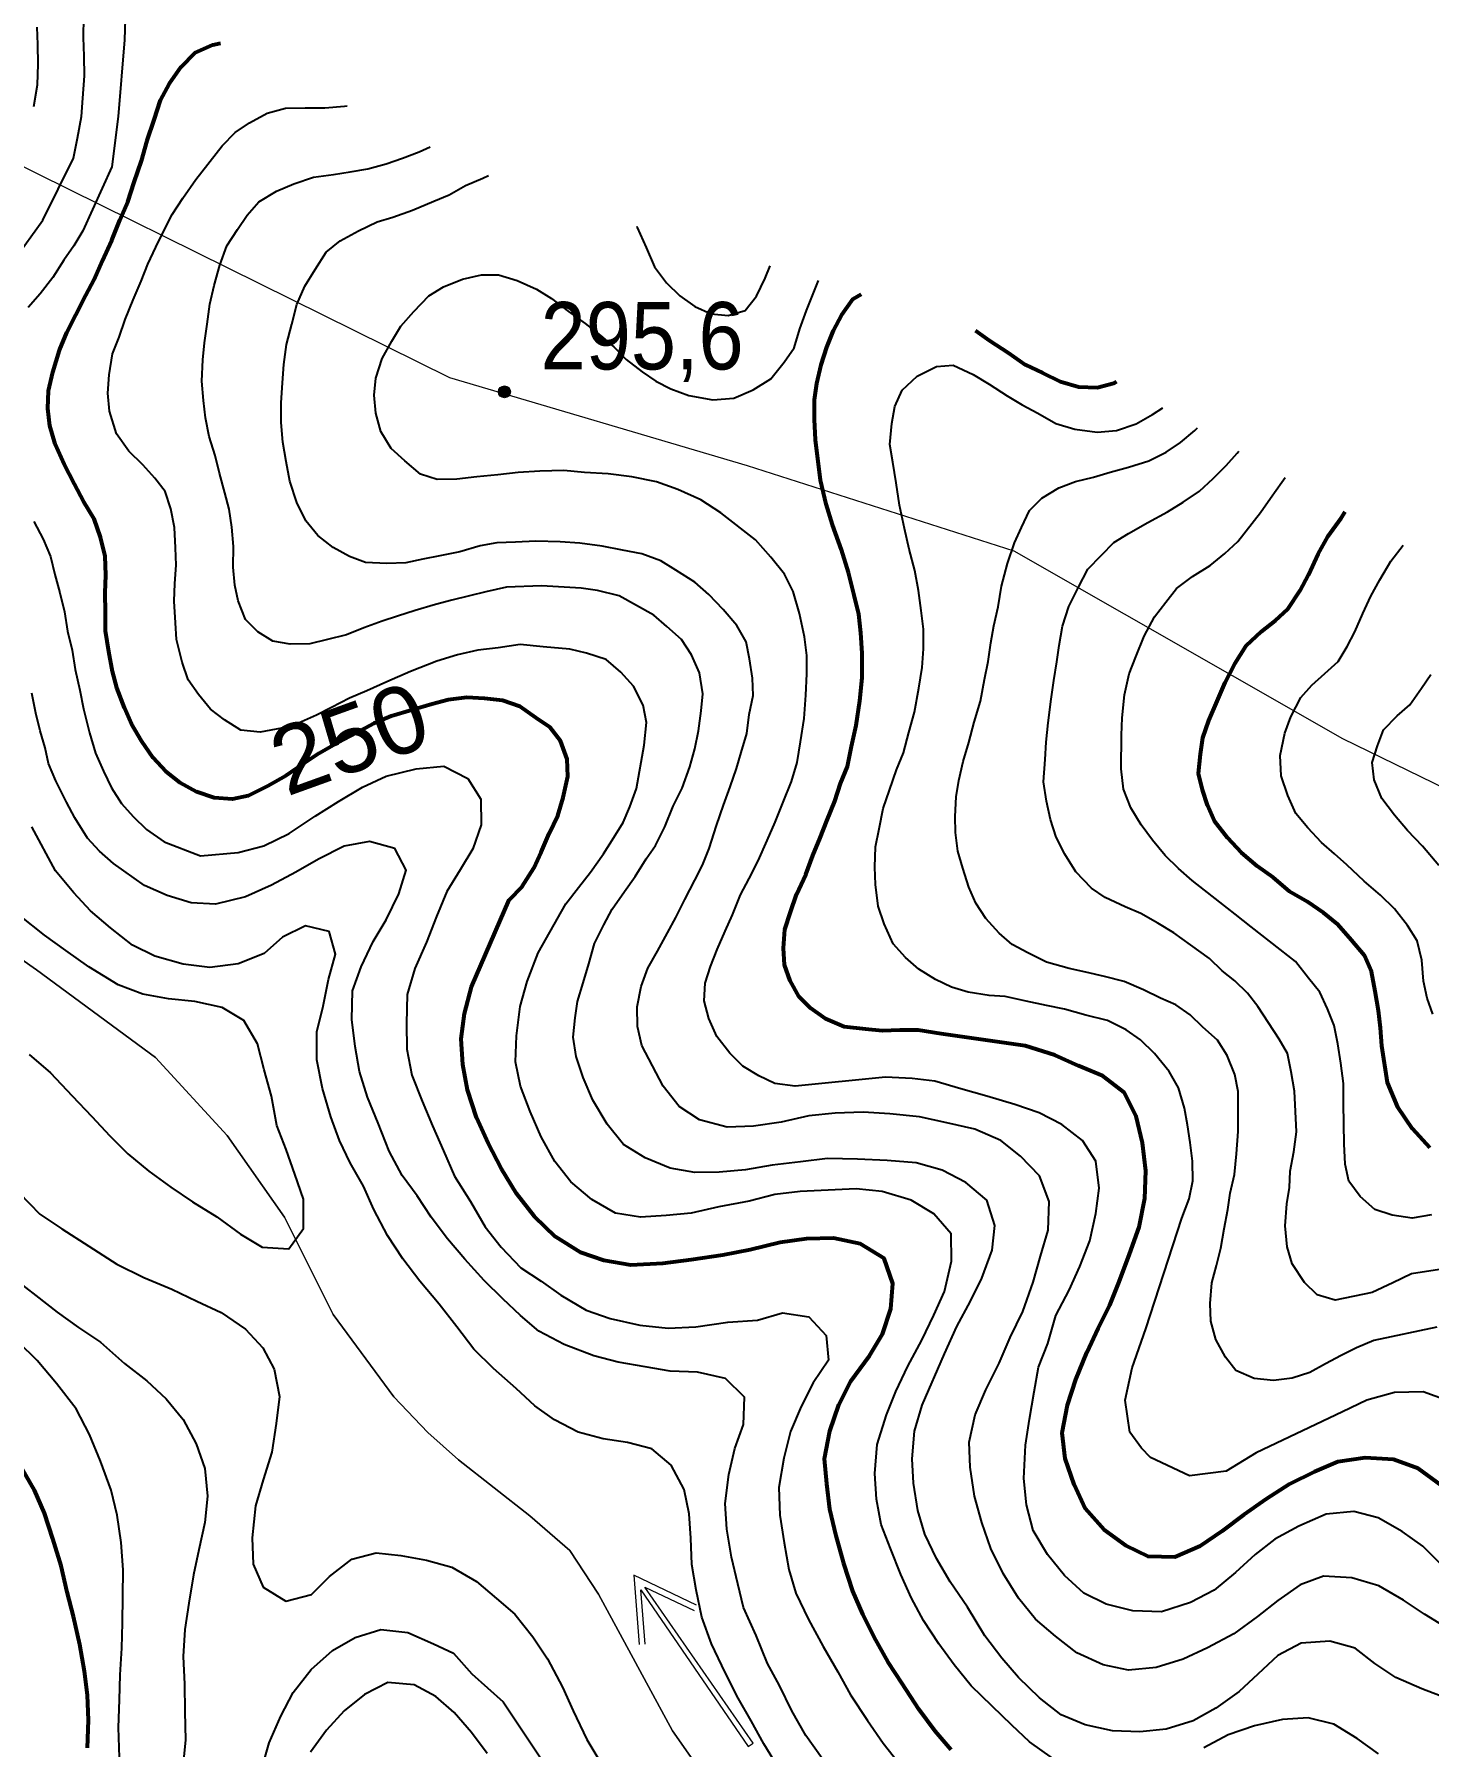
# Model space of a CAD drawing. Header units: metres. Extents: x 545098 to 555652, y 1854398 to 1862642.
# Drawn here: x 549506.5 to 549858.2, y 1860301.1 to 1860733.2 of the extents above; entities that cross this region are included whole.
import ezdxf
from ezdxf.enums import TextEntityAlignment as Align

# ---------------------------------------------------------------- set-up
doc = ezdxf.new("R2010")
doc.units = ezdxf.units.M
doc.header["$LTSCALE"] = 6.8
for name, color, linetype, lineweight in [('1', 7, 'Continuous', 25), ('2', 7, 'Continuous', 53), ('34', 7, 'Continuous', 13), ('35', 7, 'Continuous', 13), ('5', 7, 'Continuous', 13), ('51', 7, 'Continuous', 13), ('52', 7, 'Continuous', 13)]:
    doc.layers.add(name, color=color, linetype=linetype, lineweight=lineweight)
doc.layers.add('4', color=7, linetype='Continuous')

msp = doc.modelspace()

# ---------------------------------------------------------------- hatches: boundary and pattern name
at = {"layer": '5'}
msp.add_hatch(color=256, dxfattribs=at).paths.add_polyline_path([(549626.57, 1860642.98, 1), (549623.57, 1860642.98, 1)])

# ---------------------------------------------------------------- linework, layer by layer
at = {"layer": '1'}
msp.add_line((549603.54, 1860703.55), (549606.34, 1860704.8), dxfattribs=at)
for points in [[(549501.51, 1860676.39), (549508.64, 1860686.3), (549516.34, 1860701.9), (549517.37, 1860706.99), (549518.36, 1860712.45), (549518.72, 1860717.1), (549519.14, 1860722.68), (549519.09, 1860727.64), (549518.88, 1860732.4), (549518.99, 1860737.57)], [(549529.37, 1860736.99), (549529.26, 1860731.82), (549527.65, 1860712.46), (549526.07, 1860699.78), (549518.75, 1860683.59), (549516.45, 1860679.82), (549513.94, 1860676.2), (549511.16, 1860671.81), (549507.98, 1860667.74), (549504.91, 1860664.23)], [(549506.32, 1860714.99), (549507.31, 1860720.45), (549507.42, 1860725.62), (549507.37, 1860730.58), (549507.2, 1860734.98)], [(549727.66, 1860439.05), (549720.33, 1860441.23), (549713.74, 1860441.88), (549706.71, 1860441.57), (549699.69, 1860441.25), (549693.27, 1860440.47), (549686.78, 1860438.78), (549679.17, 1860437.31), (549672.13, 1860435.72), (549665.86, 1860435.14), (549659.4, 1860434.72), (549653.11, 1860435.76), (549647.08, 1860439.19), (549641.84, 1860443.62), (549637.77, 1860448.74), (549634.29, 1860455.01), (549631.53, 1860461.37), (549629.12, 1860467.78), (549627.82, 1860473.95), (549628.11, 1860480.51), (549629.03, 1860487.86), (549630.78, 1860494.23), (549633.53, 1860501.44), (549640.53, 1860513.81), (549643.72, 1860517.88), (549646.74, 1860521.75), (549650.05, 1860526.39), (549652.67, 1860530.57), (549654.97, 1860534.35), (549656.7, 1860538.25), (549658.35, 1860542.87), (549660.33, 1860553.79), (549660.92, 1860559.57), (549660.02, 1860563.88), (549657.59, 1860568.73), (549654.41, 1860572.21), (549650.7, 1860575.44), (549645.72, 1860577.05), (549641.55, 1860578.01), (549634.84, 1860578.67), (549629.06, 1860579.25), (549623.46, 1860578.39), (549618.38, 1860577.77), (549613.18, 1860576.58), (549608.03, 1860575.03), (549601.36, 1860572.38), (549595.41, 1860569.81), (549590.35, 1860567.54), (549585.97, 1860565.72), (549581.47, 1860563.33), (549577.66, 1860561.39), (549573.12, 1860559.37), (549568.85, 1860558.11), (549563.45, 1860557.08), (549558.6, 1860557.6), (549554.42, 1860560.22), (549550.96, 1860562.93), (549547.93, 1860566.61), (549545.27, 1860570.33), (549543.81, 1860574.76), (549542.37, 1860580.48), (549542.05, 1860584.67), (549541.75, 1860590.16), (549541.94, 1860594.6), (549542.3, 1860599.25), (549542.13, 1860603.65), (549541.87, 1860608.77), (549540.94, 1860613.44), (549539.48, 1860617.87), (549536.86, 1860621.23), (549533.88, 1860624.55), (549530.33, 1860627.98), (549527.21, 1860632.39), (549525.42, 1860638.07), (549525.05, 1860642.62), (549525.4, 1860647.27), (549526.23, 1860652.53), (549527.92, 1860656.78), (549529.41, 1860661.2), (549531.38, 1860666.23), (549533.39, 1860670.89), (549535.08, 1860675.15), (549537.13, 1860679.45), (549539.19, 1860683.75), (549541.28, 1860687.69), (549543.9, 1860691.87), (549547.21, 1860696.51), (549553.9, 1860705.06), (549557.17, 1860708.4), (549560.74, 1860710.86), (549565.23, 1860713.25), (549569.86, 1860714.55), (549574.83, 1860714.6), (549579.79, 1860714.66), (549584.71, 1860715.07), (549585.43, 1860715.13)], [(549742.59, 1860413.58), (549745.51, 1860419.36), (549748.1, 1860426.38), (549748.78, 1860432.62), (549746.73, 1860439.06), (549741.48, 1860443.49), (549735.5, 1860446.57), (549728.93, 1860448.48), (549721.62, 1860449.04), (549714.15, 1860449.4), (549706.53, 1860449.55), (549699.75, 1860448.73), (549692.62, 1860447.86), (549685.88, 1860446.68), (549679.26, 1860446.05), (549673.11, 1860446.03), (549666.83, 1860447.07), (549660.53, 1860449.74), (549655.06, 1860453.06), (549650.99, 1860458.18), (549647.36, 1860464.25), (549644.89, 1860469.96), (549643.13, 1860475.27), (549642.36, 1860480.15), (549642.87, 1860485), (549643.47, 1860489.12), (549644.91, 1860493.9), (549646.36, 1860498.68), (549647.76, 1860503.82), (549650.13, 1860508.53), (549652.23, 1860512.47), (549655.37, 1860516.9), (549658.03, 1860520.72), (549660.81, 1860525.11), (549663.16, 1860528.53), (549665.53, 1860533.24), (549667.66, 1860538.47), (549669.87, 1860542.97), (549671.79, 1860548.36), (549673.07, 1860552.94), (549674, 1860557.47), (549674.67, 1860562.52), (549675.07, 1860566.8), (549674.25, 1860572.04), (549672.22, 1860576.58), (549669.72, 1860580.51), (549666.01, 1860583.74), (549662.71, 1860586.66), (549658.36, 1860589.07), (549654.02, 1860591.49), (549648.51, 1860592.84), (549644.39, 1860593.45), (549634.37, 1860594.07), (549625.57, 1860593.73), (549620.38, 1860592.55), (549616.27, 1860591.49), (549611.8, 1860590.4), (549607.7, 1860589.35), (549602.54, 1860587.8), (549598.12, 1860586.34), (549594.22, 1860585.13), (549589.63, 1860583.46), (549585.25, 1860581.64), (549580.42, 1860580.5), (549575.95, 1860579.4), (549570.98, 1860579.35), (549566.66, 1860580.11), (549562.88, 1860582.41), (549559.74, 1860585.53), (549557.87, 1860590.27), (549557.02, 1860594.22), (549556.65, 1860598.78), (549556.76, 1860603.95), (549556.34, 1860608.87), (549555.61, 1860613.38), (549554.56, 1860617.49), (549553.21, 1860622.48), (549552.11, 1860626.95), (549550.61, 1860631.74), (549549.67, 1860636.41), (549549.14, 1860640.76), (549548.73, 1860645.68), (549548.99, 1860651.06), (549549.39, 1860655.34), (549550.11, 1860660.03), (549550.78, 1860665.08), (549551.86, 1860669.82), (549553.26, 1860674.96), (549555.07, 1860679.78), (549557.69, 1860683.97), (549560.19, 1860687.59), (549563.11, 1860690.89), (549567.56, 1860693.64), (549571.94, 1860695.46), (549576.89, 1860697.17), (549581.97, 1860697.79), (549586.12, 1860698.48), (549590.63, 1860699.21), (549595.26, 1860700.51), (549599.32, 1860701.93), (549603.54, 1860703.55)], [(549742.3, 1860377.98), (549743.82, 1860384.86), (549746.49, 1860391.16), (549749.83, 1860397.91), (549752.66, 1860404.41), (549755.85, 1860410.95), (549758.39, 1860418.32), (549760.31, 1860424.89), (549762.22, 1860431.46), (549762.42, 1860438.72), (549760.01, 1860445.13), (549755.24, 1860450.16), (549750.23, 1860454.07), (549743.73, 1860456.9), (549736.65, 1860458.57), (549729.77, 1860460.09), (549722.26, 1860460.8), (549715.51, 1860461.25), (549708.49, 1860460.94), (549701.86, 1860460.31), (549694.82, 1860458.73), (549687.88, 1860457.7), (549681.21, 1860457.43), (549674.29, 1860459.3), (549669.17, 1860462.66), (549665.11, 1860467.78), (549659.74, 1860478.03), (549658.6, 1860482.86), (549658.54, 1860487.83), (549659.58, 1860492.93), (549661.23, 1860497.55), (549663.64, 1860501.89), (549666.22, 1860506.44), (549668.32, 1860510.38), (549670.53, 1860514.88), (549673.06, 1860519.79), (549675, 1860523.53), (549676.69, 1860527.78), (549678.57, 1860533.54), (549680.33, 1860538.72), (549681.98, 1860543.34), (549683.62, 1860547.96), (549684.79, 1860551.97), (549686.24, 1860556.75), (549686.75, 1860561.6), (549687.83, 1860566.33), (549687.66, 1860570.73), (549686.88, 1860575.61), (549685.99, 1860579.92), (549683.65, 1860584.05), (549680.21, 1860588.05), (549676.62, 1860591.85), (549673.12, 1860594.92), (549668.32, 1860598.02), (549664.54, 1860600.32), (549659.72, 1860602.13), (549654.82, 1860603), (549649.73, 1860604.04), (549644.11, 1860604.83), (549639.1, 1860605.14), (549633, 1860605.32), (549627.88, 1860605.06), (549623.11, 1860604.85), (549618.96, 1860604.16), (549613.81, 1860602.61), (549608.78, 1860601.63), (549604.47, 1860600.74), (549600.16, 1860599.84), (549595.4, 1860599.63), (549590.02, 1860599.9), (549585.97, 1860601.43), (549581.83, 1860603.69), (549577.96, 1860606.71), (549574.94, 1860610.39), (549572.71, 1860615.09), (549570.95, 1860620.4), (549569.97, 1860625.44), (549569.2, 1860630.32), (549568.78, 1860635.24), (549568.73, 1860640.2), (549569.04, 1860645.21), (549569.39, 1860649.86), (549570.07, 1860654.91), (549571.46, 1860660.05), (549572.7, 1860664.99), (549574.71, 1860669.65), (549577.33, 1860673.84), (549580.11, 1860678.23), (549583.64, 1860681.05), (549588.29, 1860683.64), (549592.99, 1860685.87), (549596.89, 1860687.09), (549601.84, 1860688.79), (549607.27, 1860691.11), (549611.13, 1860692.69), (549615.26, 1860695.03), (549619.64, 1860696.85), (549621.06, 1860697.52)], [(549658.42, 1860684.76), (549658.53, 1860684.47), (549660.8, 1860679.4), (549662.87, 1860674.5), (549665.94, 1860670.46), (549669.28, 1860667.18), (549673.11, 1860664.52), (549677.2, 1860662.62), (549681.49, 1860662.22), (549685.75, 1860663.48), (549688.62, 1860667.14), (549690.83, 1860671.65), (549692.06, 1860674.78)], [(549757.54, 1860383.81), (549758.69, 1860390.65), (549759.74, 1860396.93), (549762.1, 1860402.83), (549764.13, 1860409.96), (549767.51, 1860416.34), (549770.23, 1860422.28), (549772.7, 1860428.74), (549774.21, 1860435.62), (549775.06, 1860442.06), (549774.23, 1860448.84), (549770.88, 1860454.04), (549765.68, 1860458.12), (549759.9, 1860461.03), (549753.84, 1860463.19), (549746.71, 1860465.24), (549740.14, 1860467.15), (549733.58, 1860469.05), (549727.87, 1860469.69), (549721.14, 1860470.07), (549698.36, 1860467.82), (549693.3, 1860468.5), (549689.21, 1860470.39), (549685.22, 1860472.85), (549681.88, 1860476.13), (549678.6, 1860480.33), (549676.58, 1860484.87), (549675.48, 1860489.34), (549675.68, 1860493.78), (549677.01, 1860497.99), (549678.7, 1860502.25), (549680.71, 1860506.92), (549682.6, 1860511.01), (549684.57, 1860516.04), (549686.82, 1860520.18), (549689.04, 1860524.68), (549691.36, 1860529.76), (549693.37, 1860534.42), (549695.34, 1860539.45), (549697.46, 1860544.68), (549698.91, 1860549.45), (549699.74, 1860554.71), (549700.69, 1860560.53), (549701.07, 1860566.47), (549701.34, 1860571.84), (549701.33, 1860576.45), (549700.75, 1860581.16), (549699.48, 1860587.08), (549697.89, 1860592.6), (549695.7, 1860596.94), (549692.22, 1860601.3), (549688.38, 1860605.62), (549679.63, 1860612.47), (549674.63, 1860615.73), (549668.79, 1860618.33), (549663.4, 1860620.25), (549657.17, 1860621.52), (549651.19, 1860622.26), (549645.25, 1860622.64), (549640.04, 1860623.11), (549633.98, 1860622.93), (549628.5, 1860622.63), (549623.42, 1860622.01), (549618.13, 1860621.55), (549613.05, 1860620.93), (549608.09, 1860620.88), (549603.88, 1860622.21), (549599.97, 1860625.6), (549596.46, 1860628.67), (549593.91, 1860632.96), (549592.61, 1860637.59), (549592.24, 1860642.15), (549592.64, 1860646.43), (549594.24, 1860651.41), (549596.66, 1860655.76), (549598.96, 1860659.54), (549602.19, 1860663.24), (549605.95, 1860667.2), (549609.72, 1860669.5), (549614.46, 1860671.37), (549619.29, 1860672.51), (549623.53, 1860672.47), (549628.31, 1860671.03), (549633.18, 1860668.86), (549636.96, 1860666.56), (549641.23, 1860663.21), (549645.46, 1860660.23), (549649.33, 1860657.2), (549652.63, 1860654.29), (549655.77, 1860651.17), (549659.84, 1860647.99), (549663.25, 1860645.64), (549666.99, 1860643.7), (549671.61, 1860642.06), (549677.64, 1860640.95), (549682.92, 1860641.41), (549687.82, 1860643.48), (549692.27, 1860646.23), (549695.62, 1860650.5), (549698.12, 1860654.12), (549699.57, 1860658.9)], [(549699.57, 1860658.9), (549701.21, 1860663.52), (549704.29, 1860671.08)], [(549797.75, 1860439.34), (549798.67, 1860443.87), (549798.62, 1860448.84), (549798.05, 1860453.55), (549797.31, 1860458.07), (549796.62, 1860462.22), (549795.07, 1860467.37), (549792.73, 1860471.5), (549789.05, 1860476.03), (549785.5, 1860479.46), (549781.88, 1860481.97), (549777.17, 1860484.34), (549771.67, 1860485.69), (549766.32, 1860487.25), (549761.79, 1860488.17), (549756.69, 1860489.21), (549751.39, 1860490.4), (549747.31, 1860490.64), (549742.06, 1860491.48), (549737.84, 1860492.8), (549733.75, 1860494.7), (549729.56, 1860497.32), (549726.26, 1860500.23), (549723.08, 1860503.71), (549720.8, 1860508.77), (549719.34, 1860513.2), (549718.68, 1860518.64), (549718.51, 1860523.04), (549718.62, 1860528.21), (549719.54, 1860532.74), (549720.58, 1860537.83), (549722.22, 1860542.45), (549723.98, 1860547.64), (549725.68, 1860551.9), (549727.07, 1860557.04), (549728.47, 1860562.18), (549729.58, 1860568.21), (549730.41, 1860573.46), (549730.77, 1860578.11), (549730.72, 1860583.07), (549730.14, 1860587.79), (549729.52, 1860592.87), (549728.54, 1860597.91), (549727.15, 1860603.26), (549725.97, 1860608.46), (549724.69, 1860614.38), (549723.83, 1860619.98), (549723, 1860625.22), (549722.27, 1860629.73), (549722.74, 1860634.95), (549723.5, 1860639.27), (549725.4, 1860643.37), (549729.19, 1860646.96), (549734.05, 1860649.4), (549738.25, 1860649.72), (549743.32, 1860647.39), (549747.3, 1860644.93), (549751.89, 1860642), (549755.67, 1860639.69), (549759.61, 1860637.6), (549764.16, 1860635.02), (549768.94, 1860633.58), (549774.56, 1860632.79), (549779.48, 1860633.2), (549784.42, 1860634.91), (549788.56, 1860637.26), (549791.16, 1860638.91)], [(549809.52, 1860396.04), (549806.91, 1860399.4), (549804.52, 1860403.9), (549803.22, 1860408.52), (549803.05, 1860412.92), (549803.52, 1860418.13), (549804.64, 1860422.51), (549805.77, 1860426.88), (549806.64, 1860431.77), (549807.52, 1860436.67), (549808.12, 1860440.79), (549809.2, 1860445.52), (549809.67, 1860450.74), (549810.1, 1860456.31), (549810.16, 1860461.84), (549810.15, 1860466.45), (549809.26, 1860470.76), (549807.39, 1860475.5), (549804.89, 1860479.43), (549801.18, 1860482.66), (549798.04, 1860485.78), (549794.42, 1860488.28), (549790.53, 1860490.02), (549786.23, 1860492.07), (549781.36, 1860494.24), (549776.42, 1860495.48), (549771.69, 1860496.56), (549767.52, 1860497.52), (549761.81, 1860499.04), (549757.1, 1860501.41), (549753.16, 1860503.51), (549749.86, 1860506.42), (549746.47, 1860510.06), (549743.97, 1860513.99), (549742.19, 1860518.01), (549740.69, 1860522.79), (549739.43, 1860527.06), (549738.86, 1860531.78), (549738.73, 1860535.81), (549739.04, 1860540.82), (549739.65, 1860544.95), (549740.73, 1860549.68), (549742.17, 1860554.46), (549743.57, 1860559.6), (549745.13, 1860564.95), (549746.12, 1860570.41), (549747.04, 1860574.94), (549747.76, 1860579.63), (549748.52, 1860583.96), (549749.6, 1860588.69), (549750.43, 1860593.95), (549751.95, 1860599.66), (549753.71, 1860604.84), (549755.44, 1860608.73), (549757.5, 1860613.04), (549760.61, 1860616.18), (549764.91, 1860618.72), (549769.13, 1860620.34), (549773.6, 1860621.44), (549777.86, 1860622.7), (549782.49, 1860624), (549787.64, 1860625.55), (549791.98, 1860627.73), (549795.55, 1860630.19), (549799.23, 1860633.22), (549799.91, 1860633.92)], [(549823.04, 1860442.24), (549823.28, 1860446.32), (549824.16, 1860451.21), (549824.83, 1860456.27), (549824.58, 1860461.39), (549824.32, 1860466.51), (549823.54, 1860471.39), (549822.61, 1860476.06), (549820.51, 1860479.68), (549817.8, 1860483.76), (549815.09, 1860487.85), (549812.48, 1860491.22), (549809.33, 1860494.33), (549806.08, 1860496.88), (549802.94, 1860500), (549798.1, 1860503.46), (549793.87, 1860506.44), (549789.88, 1860508.9), (549785.54, 1860511.32), (549781.64, 1860513.05), (549776.57, 1860515.38), (549773.16, 1860517.73), (549769.16, 1860521.84), (549766.41, 1860526.3), (549764.22, 1860530.63), (549762.76, 1860535.06), (549761.82, 1860539.73), (549761.05, 1860544.61), (549761.47, 1860550.18), (549761.67, 1860554.62), (549762.18, 1860559.47), (549762.93, 1860565.46), (549763.64, 1860570.15), (549764.36, 1860574.84), (549764.96, 1860578.96), (549765.84, 1860583.86), (549767.44, 1860588.84), (549769.81, 1860593.55), (549772.19, 1860598.25), (549775.62, 1860601.8), (549778.74, 1860604.94), (549782.51, 1860607.24), (549787.32, 1860610.04), (549792.34, 1860612.68), (549796.27, 1860615.18), (549800.36, 1860617.89), (549803.84, 1860621.07), (549807.11, 1860624.42), (549809.87, 1860627.52), (549810.26, 1860628.01)], [(549858.93, 1860435.3), (549854.05, 1860434.52), (549849, 1860435.2), (549844.58, 1860436.68), (549840.87, 1860439.91), (549838.01, 1860443.8), (549837.11, 1860448.11), (549836.86, 1860453.23), (549836.8, 1860458.2), (549836.71, 1860463.53), (549836.66, 1860468.49), (549836.04, 1860473.57), (549835.26, 1860478.45), (549834.32, 1860483.12), (549832.7, 1860487.34), (549830.72, 1860491.52), (549827.9, 1860495.04), (549824.62, 1860499.25), (549820.76, 1860502.27), (549813.43, 1860508.01), (549809.36, 1860511.2), (549805.49, 1860514.22), (549798.57, 1860519.64), (549795.07, 1860522.71), (549791.72, 1860525.99), (549788.49, 1860529.83), (549785.63, 1860533.71), (549783.08, 1860538.01), (549781.21, 1860542.75), (549780.59, 1860547.83), (549780.67, 1860556.31), (549780.86, 1860560.75), (549781.45, 1860566.53), (549782.64, 1860571.83), (549784.33, 1860576.09), (549786.46, 1860581.32), (549788.99, 1860586.23), (549791.86, 1860589.89), (549794.56, 1860593.35), (549798.61, 1860596.42), (549803.06, 1860599.18), (549806.74, 1860602.2), (549810.06, 1860605.18), (549815.8, 1860612.51), (549818.3, 1860616.13), (549821.13, 1860620.16), (549821.96, 1860621.34)], [(549506.32, 1860610.27), (549508.71, 1860605.78), (549510.53, 1860601.4), (549511.63, 1860596.93), (549512.93, 1860592.3), (549514.07, 1860587.47), (549514.85, 1860582.59), (549515.99, 1860577.76), (549516.77, 1860572.88), (549517.95, 1860567.69), (549518.89, 1860563.01), (549520.37, 1860556.93), (549521.92, 1860551.78), (549523.94, 1860547.24), (549525.93, 1860543.06), (549528.43, 1860539.13), (549531.41, 1860535.82), (549534.76, 1860532.54), (549539.19, 1860529.4), (549548.36, 1860525.9), (549557.91, 1860526.73), (549564.4, 1860528.43), (549570.72, 1860531.55), (549577.35, 1860535.89), (549583.18, 1860539.64), (549589.26, 1860543.27), (549595.26, 1860546), (549602.82, 1860547.82), (549609.8, 1860548.49), (549615.79, 1860545.42), (549619.14, 1860540.22), (549619.21, 1860533.71), (549617.05, 1860527.65), (549613.89, 1860522.38), (549610.57, 1860516.91), (549607.9, 1860510.61), (549605.43, 1860504.15), (549602.44, 1860497.45), (549600.53, 1860490.88), (549600.33, 1860483.62), (549600.4, 1860477.11), (549601.73, 1860470.57), (549604.34, 1860464.01), (549606.91, 1860457.81), (549609.68, 1860451.45), (549612.44, 1860445.09), (549616.48, 1860438.7), (549620.16, 1860432.27), (549624.22, 1860427.15), (549629.2, 1860421.96), (549634.31, 1860418.6), (549639.27, 1860415.04), (549645.7, 1860411.3), (549651.76, 1860409.14), (549659.2, 1860407.52), (549666.35, 1860406.76), (549673.37, 1860407.07), (549681.38, 1860408.23), (549688.91, 1860408.78), (549695.2, 1860410.63), (549701.84, 1860409.63), (549706.22, 1860404.92), (549706.8, 1860398.65), (549702.97, 1860392.93), (549699.9, 1860386.95), (549697.23, 1860380.65), (549695.51, 1860373.92), (549694.24, 1860366.53), (549694.55, 1860359.51), (549695.58, 1860352.57), (549696.76, 1860345.84), (549698.57, 1860339.9)], [(549859.23, 1860485.95), (549857.82, 1860490.01), (549856.92, 1860494.32), (549856.46, 1860499.6), (549855.32, 1860504.43), (549852.82, 1860508.36), (549849.54, 1860512.57), (549846, 1860516), (549841.88, 1860519.55), (549837.52, 1860523.62), (549834.42, 1860526.38), (549831.12, 1860529.29), (549827.73, 1860532.93), (549824.71, 1860536.61), (549822.68, 1860541.15), (549820.97, 1860546.1), (549820.72, 1860551.22), (549821.87, 1860556.88), (549823.4, 1860560.94), (549825.93, 1860565.85), (549828.68, 1860568.94), (549832, 1860571.93), (549835.32, 1860574.91), (549837.62, 1860578.69), (549839.56, 1860582.42), (549841.57, 1860587.09), (549843.63, 1860591.39), (549845.88, 1860595.53), (549848.62, 1860600.28), (549851.78, 1860604.32)], [(549860.72, 1860523.49), (549856.63, 1860528.33), (549852.83, 1860532.29), (549849.6, 1860536.13), (549846.33, 1860540.33), (549844.46, 1860545.08), (549843.93, 1860549.43), (549845.26, 1860553.64), (549846.79, 1860557.7), (549850.23, 1860561.25), (549853.39, 1860564.02), (549856.37, 1860568.25), (549858.72, 1860571.67)], [(549584.65, 1860528.36), (549578.18, 1860525.04), (549572.42, 1860521.8), (549566.3, 1860518.52), (549559.78, 1860515.56), (549552.22, 1860513.73), (549546.03, 1860514.06), (549540.01, 1860515.86), (549534.27, 1860518.42), (549526.41, 1860523.97), (549522.91, 1860527.05), (549519.92, 1860530.37), (549516.72, 1860535.5), (549514.58, 1860539.47), (549511.9, 1860544.85), (549510.08, 1860549.23), (549509.23, 1860553.18), (549507.97, 1860557.45), (549506.87, 1860561.92), (549505.89, 1860566.95)], [(549569.04, 1860505.4), (549564.48, 1860501.23), (549557.92, 1860498.62), (549550.79, 1860497.75), (549543.99, 1860498.55), (549536.87, 1860500.58), (549531.28, 1860503.34), (549525.68, 1860507.72), (549520.63, 1860512), (549516.46, 1860516.56), (549511.79, 1860522.14), (549505.82, 1860533.2)], [(549705.21, 1860298.12), (549701.06, 1860303.95), (549697.58, 1860310.22), (549694.45, 1860316.54), (549691.42, 1860322.14), (549688.56, 1860329.22), (549685.35, 1860336.25), (549683.9, 1860342.23), (549682.36, 1860348.92), (549681.14, 1860356.01), (549680.71, 1860362.48), (549681.63, 1860369.83), (549683.18, 1860376.35), (549685.34, 1860382.41), (549685.59, 1860389.32), (549680.85, 1860393.99), (549673.77, 1860395.66), (549666.86, 1860395.91), (549660.58, 1860396.95), (549653.74, 1860398.11), (549647.57, 1860399.71), (549640.16, 1860402.61), (549633.77, 1860406), (549629.13, 1860409.96), (549624.64, 1860414.12), (549619.91, 1860418.79), (549615.09, 1860424.18), (549610.67, 1860429.25), (549606.56, 1860434.72), (549603.01, 1860440.08), (549599.3, 1860445.24), (549596.02, 1860451.36), (549593.17, 1860458.44), (549590.56, 1860465), (549588.51, 1860471.45), (549587.37, 1860477.82), (549586.54, 1860484.6), (549586.75, 1860491.87), (549588.9, 1860497.92), (549591.93, 1860504.27), (549595.25, 1860509.74), (549598.43, 1860516.28), (549600.24, 1860522.29), (549597.4, 1860527.74), (549591.03, 1860529.5), (549584.65, 1860528.36)], [(549505.14, 1860475.76), (549510.59, 1860471.17), (549516.01, 1860465.31), (549520.99, 1860460.13), (549525.56, 1860455.25), (549530.09, 1860450.74), (549535.34, 1860446.31), (549540.9, 1860442.28), (549546.42, 1860438.61), (549552.49, 1860434.82), (549558.45, 1860430.48), (549563.92, 1860427.16), (549570.67, 1860426.72), (549574.39, 1860431.88), (549574.39, 1860439.3), (549572.18, 1860445.55), (549569.97, 1860451.79), (549567.61, 1860457.84), (549566.34, 1860465.29), (549564.44, 1860471.94), (549562.75, 1860478.43), (549559.31, 1860484.35), (549553.84, 1860487.66), (549546.95, 1860489.18), (549540.36, 1860489.82), (549533.88, 1860491.02), (549527.62, 1860493.34), (549520.19, 1860497.86), (549514.43, 1860502.05), (549509.07, 1860505.92), (549502.87, 1860510.78)], [(549694.58, 1860295.14), (549690.5, 1860301.88), (549687.27, 1860307.64), (549684.03, 1860313.4), (549680.71, 1860319.87), (549677.3, 1860327.06), (549674.85, 1860333.82), (549673.46, 1860340.72), (549672.33, 1860347.09), (549672.06, 1860353.76), (549671.67, 1860359.87), (549670.38, 1860366.05), (549667.1, 1860372.16), (549662.25, 1860376.28), (549656.08, 1860377.88), (549650, 1860378.77), (549643.63, 1860380.53), (549637.65, 1860383.6), (549632.69, 1860387.16), (549628, 1860391.48), (549622.31, 1860396.58), (549617.38, 1860401.41), (549613.07, 1860407.04), (549608.56, 1860412.82), (549603.7, 1860418.57), (549599.39, 1860424.2), (549595.6, 1860430.07), (549592.08, 1860436.7), (549589.55, 1860442.55), (549586.12, 1860448.47), (549583.44, 1860454.11), (549581.27, 1860460.01), (549579.13, 1860467.17), (549577.71, 1860474.42), (549577.75, 1860481.48), (549579.31, 1860488.01), (549580.67, 1860494.69), (549582.43, 1860501.06), (549580.82, 1860506.84), (549574.85, 1860508.28), (549569.04, 1860505.4)], [(549502.69, 1860440.84), (549507.87, 1860435.5), (549513.38, 1860431.82), (549520.25, 1860427.41), (549527.33, 1860422.84), (549534.07, 1860419.5), (549541.13, 1860416.56), (549547.47, 1860413.53), (549553.61, 1860410.66), (549559.73, 1860406.51)], [(549763.28, 1860298.2), (549757.52, 1860302.39), (549753.03, 1860306.55), (549748.1, 1860311.38), (549742.76, 1860316.52), (549738.5, 1860321.8), (549734.6, 1860327.11), (549730.8, 1860332.99), (549727.77, 1860338.59), (549725.04, 1860344.6), (549722.43, 1860351.16), (549720.07, 1860357.2), (549718.93, 1860363.58), (549718.5, 1860370.05), (549719.06, 1860377.36), (549721.4, 1860384.88), (549723.76, 1860390.78), (549726.79, 1860397.13), (549730.33, 1860403.71), (549733.36, 1860410.05), (549736.08, 1860416), (549737.86, 1860423.64), (549737.75, 1860430.5), (549733.33, 1860435.58), (549727.66, 1860439.05)], [(549862.87, 1860388.5), (549856.82, 1860390.66), (549849.59, 1860390.5), (549842.59, 1860388.56), (549836.43, 1860385.64), (549814.66, 1860375.27), (549807.13, 1860370.63), (549797.87, 1860369.48), (549788.03, 1860374.11), (549785.71, 1860376.42), (549782.82, 1860380.48), (549781.66, 1860388.59), (549783.4, 1860396.7), (549786.87, 1860406.55), (549795.95, 1860434.52), (549797.75, 1860439.34)], [(549869.08, 1860422.77), (549853.87, 1860420.4), (549849.18, 1860418.17), (549843.95, 1860415.7), (549834.61, 1860413.82), (549830.03, 1860415.1), (549826.89, 1860418.22), (549823.73, 1860422.99), (549822.48, 1860427.26), (549822.02, 1860432.54), (549822.44, 1860438.12), (549823.04, 1860442.24)], [(549501.66, 1860419.05), (549506.87, 1860414.98), (549512.27, 1860410.75), (549517.63, 1860406.87), (549523.14, 1860403.2), (549529.23, 1860397.79), (549534.84, 1860393.4), (549539.73, 1860388.93), (549543.99, 1860383.66), (549547.27, 1860377.54), (549549.48, 1860371.29), (549550.15, 1860364.31), (549549.5, 1860357.72), (549547.99, 1860350.83), (549546.59, 1860344.51), (549545.47, 1860337.31), (549544.47, 1860330.67), (549544.03, 1860323.92), (549544.34, 1860316.9), (549544.45, 1860310.03), (549544.61, 1860302.81), (549543.89, 1860295.3)], [(549862.89, 1860313.28), (549856.43, 1860315.75), (549849.93, 1860318.58), (549844.61, 1860322.1), (549839.61, 1860326.01), (549833.24, 1860327.77), (549826.06, 1860327.26), (549820.1, 1860324.18), (549815.07, 1860319.4), (549810.36, 1860315.03), (549804.53, 1860310.88), (549798.76, 1860307.64), (549791.96, 1860305.55), (549785.34, 1860304.92), (549778.43, 1860305.16), (549771.55, 1860306.68), (549765.45, 1860309.19), (549760.04, 1860313.42), (549754.71, 1860318.57), (549750.49, 1860323.48), (549746.19, 1860329.11), (549741.86, 1860336.37), (549737.47, 1860342.72), (549734.03, 1860348.63), (549731.11, 1860354.79), (549729.3, 1860360.73), (549728.27, 1860367.66), (549727.89, 1860373.77), (549728.49, 1860380.72), (549730.41, 1860387.29), (549736.07, 1860400.29), (549739.21, 1860407.19), (549742.59, 1860413.58)], [(549559.73, 1860406.51), (549564.11, 1860401.8), (549566.94, 1860396.35), (549568.32, 1860389.46), (549567.52, 1860382.66), (549566.41, 1860375.47), (549564.18, 1860368.5), (549562.26, 1860361.93), (549561.44, 1860353.86), (549561.71, 1860347.2), (549564.23, 1860341.35), (549569.9, 1860337.88), (549576.39, 1860339.57), (549580.91, 1860344.1), (549586.54, 1860348.41), (549592.67, 1860350.06), (549598.91, 1860349.37), (549605.39, 1860348.17), (549611.76, 1860346.41), (549617.99, 1860342.83), (549623.04, 1860338.56), (549627.69, 1860334.6), (549632.19, 1860328.81), (549635.94, 1860323.29), (549639.71, 1860316.15), (549642.43, 1860310.14), (549645.84, 1860302.96), (549649.92, 1860296.21)], [(549860.26, 1860407.01), (549844.32, 1860403.59), (549839.94, 1860401.77), (549836.13, 1860399.83), (549832.15, 1860397.69), (549828.18, 1860395.55), (549823.75, 1860394.09), (549819.04, 1860393.51), (549814.19, 1860394.03), (549809.52, 1860396.04)], [(549528.87, 1860345.79), (549528.4, 1860352.61), (549527.38, 1860359.55), (549525.88, 1860365.88), (549523.18, 1860373.16), (549520.37, 1860379.87), (549517.05, 1860386.35), (549512.1, 1860392.81), (549507.24, 1860398.55), (549502.5, 1860403.22)], [(549861.6, 1860346.88), (549856.67, 1860351.71), (549851.51, 1860355.43), (549845.48, 1860358.86), (549839.31, 1860360.46), (549832.33, 1860359.79), (549825.45, 1860356.78), (549819.34, 1860353.5), (549814.38, 1860349.64), (549809.5, 1860345.06), (549804.07, 1860340.6), (549798.11, 1860337.52), (549790.79, 1860335.18), (549783.53, 1860335.38), (549776.8, 1860337.1), (549771.22, 1860339.86), (549766.33, 1860344.33), (549762.06, 1860349.6), (549758.43, 1860355.68), (549756.73, 1860362.17), (549756.11, 1860368.79), (549756.53, 1860377.17), (549757.54, 1860383.81)], [(549862.99, 1860330.95), (549857.11, 1860334.58), (549851.8, 1860338.1), (549845.57, 1860341.68), (549838.8, 1860343.76), (549831.69, 1860344.16), (549825.8, 1860341.99), (549820.12, 1860338.04), (549815.01, 1860333.98), (549809.02, 1860329.63), (549802.39, 1860326.11), (549796.23, 1860323.18), (549789.42, 1860321.09), (549782.44, 1860320.42), (549776.12, 1860321.82), (549769.42, 1860324.8), (549764.02, 1860329.03), (549758.97, 1860333.31), (549754.71, 1860338.58), (549750.87, 1860344.81), (549747.75, 1860351.13), (549745.5, 1860357.73), (549743.6, 1860364.38), (549742.53, 1860371.67), (549742.3, 1860377.98)], [(549527.94, 1860298.43), (549527.74, 1860306.01), (549527.99, 1860312.92), (549528.12, 1860319.27), (549528.56, 1860326.02), (549528.69, 1860332.37), (549528.87, 1860345.79)], [(549698.57, 1860339.9), (549701.74, 1860333.23), (549705.46, 1860326.44), (549709.14, 1860320.01), (549712.38, 1860314.25), (549716.61, 1860307.7), (549720.56, 1860302.03), (549725.27, 1860296.09)], [(549563.66, 1860295), (549565.69, 1860302.12), (549568.67, 1860308.82), (549571.75, 1860314.81), (549576.29, 1860320.61), (549581.68, 1860325.43), (549587.44, 1860328.67), (549593.88, 1860330.72), (549600.68, 1860329.92), (549607.18, 1860327.09), (549612.2, 1860324.77), (549616.82, 1860319.54), (549624.73, 1860312.46), (549634.48, 1860297.83)], [(549620.69, 1860299.41), (549616.78, 1860304.72), (549612.36, 1860309.8), (549607.72, 1860313.76), (549602.29, 1860316.72), (549595.69, 1860317.36), (549589.73, 1860314.28), (549584.62, 1860310.22), (549580.14, 1860305.33), (549576.11, 1860299.77)], [(549845.51, 1860299.35), (549840.15, 1860303.22), (549834.27, 1860306.85), (549827.75, 1860308.41), (549821.28, 1860307.99), (549814.24, 1860306.4), (549807.63, 1860304.15), (549801.51, 1860300.87)]]:
    msp.add_lwpolyline(points, dxfattribs=at)
at = {"layer": '2'}
for points in [[(549624.3, 1860446.91), (549620.98, 1860453.38), (549618.01, 1860459.9), (549615.72, 1860466.86), (549614.58, 1860473.24), (549614.15, 1860479.7), (549615, 1860486.14), (549616.71, 1860492.87), (549626.23, 1860514.83), (549629.5, 1860518.18), (549632.44, 1860522.77), (549634.34, 1860526.87), (549636.35, 1860531.53), (549638.56, 1860536.04), (549639.84, 1860540.61), (549641.04, 1860545.91), (549640.87, 1860550.31), (549639.21, 1860554.9), (549636.59, 1860558.26), (549632.97, 1860560.76), (549628.94, 1860563.59), (549624.53, 1860565.08), (549620.04, 1860565.63), (549615.6, 1860565.83), (549610.88, 1860565.25), (549606.77, 1860564.2), (549601.62, 1860562.65), (549596.47, 1860561.11), (549592.09, 1860559.28), (549587.6, 1860556.89), (549583.1, 1860554.51), (549578.28, 1860551.71), (549574.2, 1860549), (549569.95, 1860546.09), (549565.29, 1860543.5), (549560.43, 1860541.07), (549556.49, 1860540.22), (549551.84, 1860540.57), (549547.42, 1860542.06), (549543.28, 1860544.32), (549539.62, 1860547.18), (549536.43, 1860550.66), (549533.52, 1860554.91), (549530.97, 1860559.2), (549529.2, 1860563.22), (549527.28, 1860568.33), (549526.23, 1860572.43), (549525.25, 1860577.47), (549524.43, 1860582.71), (549524.42, 1860587.31), (549524.37, 1860592.28), (549524.56, 1860596.72), (549524.35, 1860601.48), (549523.21, 1860606.31), (549521.55, 1860610.9), (549519, 1860615.19), (549516.61, 1860619.69), (549513.97, 1860624.7), (549511.7, 1860629.77), (549510.4, 1860634.4), (549509.87, 1860638.75), (549510.06, 1860643.19), (549511.14, 1860647.93), (549512.86, 1860653.48), (549514.71, 1860657.94), (549516.92, 1860662.44), (549519.46, 1860667.35), (549521.55, 1860671.29), (549523.56, 1860675.95), (549526.05, 1860681.23), (549528.02, 1860686.25), (549530.03, 1860690.92), (549531.63, 1860695.9), (549533.55, 1860701.29), (549534.95, 1860706.43), (549536.71, 1860711.62), (549538.31, 1860716.6), (549540.57, 1860720.74), (549543.55, 1860724.97), (549546.99, 1860728.52), (549551.53, 1860730.54), (549553.45, 1860730.94)], [(549769.18, 1860393.74), (549771.96, 1860400.59), (549774.84, 1860406.73), (549777.75, 1860412.52), (549780.11, 1860418.42), (549782.7, 1860425.43), (549785.13, 1860432.25), (549786.6, 1860439.48), (549786.84, 1860446.39), (549785.97, 1860453.53), (549784.43, 1860460.22), (549781.35, 1860466.18), (549775.95, 1860470.41), (549769.85, 1860472.93), (549763.91, 1860475.64), (549756.38, 1860477.98), (549735.24, 1860480.97), (549729.41, 1860481.92), (549724.81, 1860481.91), (549720.41, 1860481.74), (549716.13, 1860482.14), (549710.71, 1860482.77), (549706.05, 1860484.78), (549702.23, 1860487.44), (549699.29, 1860490.4), (549697.15, 1860494.37), (549695.73, 1860498.43), (549695.41, 1860502.63), (549695.76, 1860507.28), (549697.25, 1860511.69), (549698.73, 1860516.11), (549701.06, 1860521.18), (549702.87, 1860526), (549704.72, 1860530.46), (549706.41, 1860534.72), (549708.38, 1860539.74), (549709.86, 1860544.16), (549711.55, 1860548.42), (549712.59, 1860553.51), (549713.79, 1860558.82), (549714.69, 1860565), (549715.27, 1860570.78), (549715.25, 1860577.04), (549714.99, 1860582.16), (549714.42, 1860586.88), (549713.28, 1860591.71), (549711.84, 1860597.43), (549710.05, 1860603.1), (549707.8, 1860609.46), (549706.25, 1860614.61), (549704.78, 1860620.69), (549703.54, 1860630.85), (549703.28, 1860635.97), (549703.23, 1860640.94), (549703.83, 1860645.06), (549704.91, 1860649.79), (549706.4, 1860654.21), (549708.09, 1860658.47), (549710.19, 1860662.41), (549713.01, 1860666.43), (549715.04, 1860667.64)], [(549743.84, 1860658.42), (549747.44, 1860655.9), (549752.23, 1860652.8), (549756.46, 1860649.81), (549760.76, 1860647.76), (549765.27, 1860645.55), (549769.84, 1860644.26), (549774.65, 1860644.11), (549778.76, 1860645.17), (549779.46, 1860645.59)], [(549858.5, 1860452.27), (549854.12, 1860456.99), (549850.37, 1860462.5), (549847.81, 1860468.71), (549846.4, 1860477.94), (549846.03, 1860482.5), (549845.5, 1860486.85), (549844.72, 1860491.73), (549843.74, 1860496.76), (549841.96, 1860500.78), (549838.73, 1860504.62), (549835.29, 1860508.62), (549831.63, 1860511.49), (549827.61, 1860514.31), (549823.06, 1860516.89), (549818.94, 1860520.44), (549814.92, 1860523.26), (549811, 1860526.65), (549807.41, 1860530.45), (549804.14, 1860534.65), (549802.36, 1860538.67), (549801.15, 1860542.58), (549800.09, 1860546.68), (549800.61, 1860551.53), (549801.21, 1860555.66), (549802.7, 1860560.07), (549804.87, 1860564.94), (549806.88, 1860569.6), (549809.25, 1860574.31), (549812.19, 1860578.9), (549815.99, 1860582.5), (549819.51, 1860585.32), (549822.67, 1860588.1), (549825.77, 1860592.89), (549827.86, 1860596.83), (549830.35, 1860602.11), (549832.77, 1860606.45), (549836.07, 1860611.09), (549837.16, 1860612.67)], [(549737.74, 1860300.33), (549733.72, 1860305.09), (549729.61, 1860310.57), (549725.38, 1860317.11), (549721.83, 1860322.47), (549718.35, 1860328.75), (549715.47, 1860334.55), (549712.95, 1860340.4), (549710.65, 1860347.36), (549708.71, 1860354.36), (549707.17, 1860361.06), (549706.39, 1860367.48), (549705.81, 1860373.74), (549707.12, 1860380.78), (549709.39, 1860387.39), (549712.47, 1860393.38), (549717.12, 1860399.74), (549720.44, 1860405.21), (549722.55, 1860411.63), (549723.04, 1860418.02), (549720.83, 1860424.27), (549714.76, 1860428.05), (549708.08, 1860429.41), (549701.21, 1860429.3), (549694.63, 1860428.32), (549687.07, 1860426.49), (549680.18, 1860425.11), (549672.17, 1860423.95), (549665.04, 1860423.08), (549656.95, 1860422.64), (549650.11, 1860423.8), (549644.25, 1860425.8), (549637.98, 1860429.74), (549632.65, 1860434.89), (549628.14, 1860440.67), (549624.3, 1860446.91)], [(549861.51, 1860366.97), (549855.55, 1860371.31), (549849.29, 1860373.62), (549842.18, 1860374.03), (549835.25, 1860373), (549829.4, 1860370.48), (549823.08, 1860367.35), (549817.21, 1860363.56), (549811.53, 1860359.61), (549806.06, 1860355.51), (549800.54, 1860351.76), (549794.18, 1860348.99), (549787.47, 1860349.08), (549781.89, 1860351.84), (549776.33, 1860355.87), (549771.51, 1860361.25), (549768.78, 1860367.26), (549766.53, 1860373.86), (549765.75, 1860380.28), (549767.06, 1860387.32), (549769.18, 1860393.74)], [(549519.16, 1860320.16), (549517.98, 1860326.9), (549516.4, 1860333.95), (549514.75, 1860340.08), (549513.21, 1860346.77), (549511.11, 1860353.58), (549509.06, 1860360.03), (549506.54, 1860365.87), (549503.1, 1860371.79)], [(549519.88, 1860300.88), (549520.13, 1860307.79), (549519.9, 1860314.1), (549519.16, 1860320.16)]]:
    msp.add_lwpolyline(points, dxfattribs=at)
at = {"layer": '34'}
msp.add_lwpolyline([(549696.08, 1860264.15), (549667.42, 1860305.15), (549648.76, 1860339.59), (549641.56, 1860350.65), (549631.44, 1860359.35), (549613.49, 1860373.49), (549605.76, 1860380.39), (549597.16, 1860389.4), (549581.87, 1860410.19), (549569.6, 1860434.76), (549555.13, 1860455.37), (549537.06, 1860475.06), (549507.07, 1860497.12), (549482.67, 1860514.24), (549453.79, 1860538.28), (549429.85, 1860555.98)], dxfattribs=at)
at = {"layer": '35'}
for p, q in [((549660.52, 1860327), (549659.46, 1860340.74)), ((549660.5, 1860341.42), (549672.9, 1860335.48))]:
    msp.add_line(p, q, dxfattribs=at)
for points in [[(549673.54, 1860336.84), (549657.67, 1860344.43), (549659.03, 1860326.88)], [(549659.46, 1860340.74), (549686.57, 1860301.19), (549687.81, 1860302.03), (549660.5, 1860341.42)]]:
    msp.add_lwpolyline(points, dxfattribs=at)
at = {"layer": '5'}
msp.add_circle((549625.07, 1860642.98), 1.5, dxfattribs=at)
at = {"layer": '51'}
msp.add_lwpolyline([(549482.67, 1860514.24), (549507.07, 1860497.12), (549537.06, 1860475.06), (549555.13, 1860455.37), (549569.6, 1860434.76), (549581.87, 1860410.19), (549597.16, 1860389.4), (549605.76, 1860380.39), (549613.49, 1860373.49), (549631.44, 1860359.35), (549641.56, 1860350.65), (549648.76, 1860339.59), (549667.42, 1860305.15), (549696.08, 1860264.15)], dxfattribs=at)
at = {"layer": '52'}
msp.add_lwpolyline([(549459.16, 1860721.77), (549611.22, 1860646.61), (549686.28, 1860624.35), (549753.51, 1860602.83), (549836.47, 1860555.49), (549901.84, 1860523.67), (549973.13, 1860491.84), (550024.68, 1860458.91), (550072.93, 1860412.81), (550191.21, 1860290.69), (550243.59, 1860229.4), (550280.69, 1860174.68), (550322.5, 1860153.32)], dxfattribs=at)

# ---------------------------------------------------------------- texts
at = {"layer": '4', "width": 1.05}
msp.add_text('250', height=17, rotation=19.841, dxfattribs=at).set_placement((549588.86, 1860547.56), align=Align.CENTER)
at = {"layer": '5', "width": 0.9}
msp.add_text('295,6', height=17, dxfattribs=at).set_placement((549659.79, 1860648.63), align=Align.CENTER)

doc.saveas('drawing.dxf')
